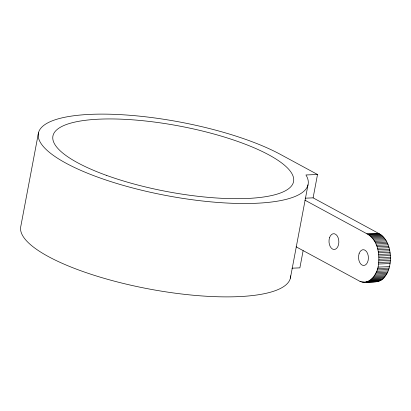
<?xml version="1.0" encoding="UTF-8"?>
<svg xmlns="http://www.w3.org/2000/svg" width="411" height="411" viewBox="0 0 411 411"><rect width="100%" height="100%" fill="white"/><g stroke="black" fill="none" stroke-linecap="round" stroke-linejoin="round"><path stroke-width="0.62" d="M296.105 246.805L358.104 280.353C368.636 287.212 378.177 273.68 378.5 264.042C379.867 253.176 377.406 239.372 366.905 233.772L304.916 200.162M366.689 282.054C372.931 282.049 380.874 282.773 384.871 276.731C388.143 272.524 389.705 267.237 390.26 261.997C391.138 251.568 388.523 238.575 378.474 233.299L313.105 197.855L305.188 198.179M38.49 132.789L20.848 226.158A137.264 37.375 10.7 0 0 151.078 289.359A137.264 37.375 10.7 0 0 290.659 275.776M290.361 278.211L308.003 184.842M303.128 250.648L299.876 267.864L291.959 268.188M313.105 197.855L317.518 174.495L280.456 154.423A137.264 37.375 10.7 0 0 59.4 118.517A137.264 37.375 10.7 0 0 143.912 190.776A137.264 37.375 10.7 0 0 307.161 177.254L305.948 174.968L317.518 174.495M366.905 233.772L378.474 233.299M367.881 234.244L379.451 233.772M368.837 234.82L380.406 234.342M369.772 235.488L381.341 235.015M370.676 236.253L382.245 235.78M371.554 237.111L383.124 236.638M372.397 238.056L383.966 237.579M373.198 239.084L384.768 238.606M373.959 240.188L385.528 239.716M374.678 241.37L386.248 240.897M375.346 242.624L386.915 242.151M375.962 243.939L387.532 243.466M376.527 245.31L388.097 244.838M377.036 246.739L388.606 246.266M377.483 248.213L389.053 247.735M377.873 249.724L389.443 249.251M378.202 251.27L389.772 250.797M378.469 252.842L390.039 252.369M378.67 254.44L390.239 253.962M378.803 256.043L390.373 255.57M378.875 257.661L390.445 257.183M378.88 259.274L390.45 258.796M378.819 260.877L390.388 260.404M378.69 262.47L390.26 261.997M378.5 264.042L390.07 263.569M377.925 267.099L389.489 266.621M377.539 268.563L389.109 268.09M377.098 269.986L388.667 269.513M376.599 271.358L388.169 270.88M376.039 272.663L387.609 272.19M375.428 273.911L386.998 273.438M374.77 275.087L386.34 274.61M374.056 276.187L385.626 275.709M373.301 277.204L384.871 276.731M372.505 278.144L384.074 277.666M371.667 278.992L383.237 278.519M370.799 279.747L382.369 279.275M369.895 280.41L381.465 279.937M368.965 280.975L380.535 280.502M360.036 281.401L361.254 281.35M368.009 281.437L379.579 280.965M362.024 282.038L363.242 281.992M366.288 281.864L378.608 281.324M366.047 282.059L377.617 281.586M363.031 282.203L364.249 282.152M364.043 282.259L376.62 281.74M106.233 175.286A122.452 33.342 10.7 0 0 293.464 182.037A122.452 33.342 10.7 0 0 120.043 119.128A122.452 33.342 10.7 0 0 106.233 175.286M359.111 253.618A7.901 4.927 87.7 0 0 363.653 265.48A7.901 4.927 87.7 0 0 367.65 253.659A7.901 4.927 87.7 0 0 359.111 253.618M329.565 237.615A7.901 4.927 87.7 0 0 334.112 249.482A7.901 4.927 87.7 0 0 338.104 237.656A7.901 4.927 87.7 0 0 329.565 237.615"/></g></svg>
